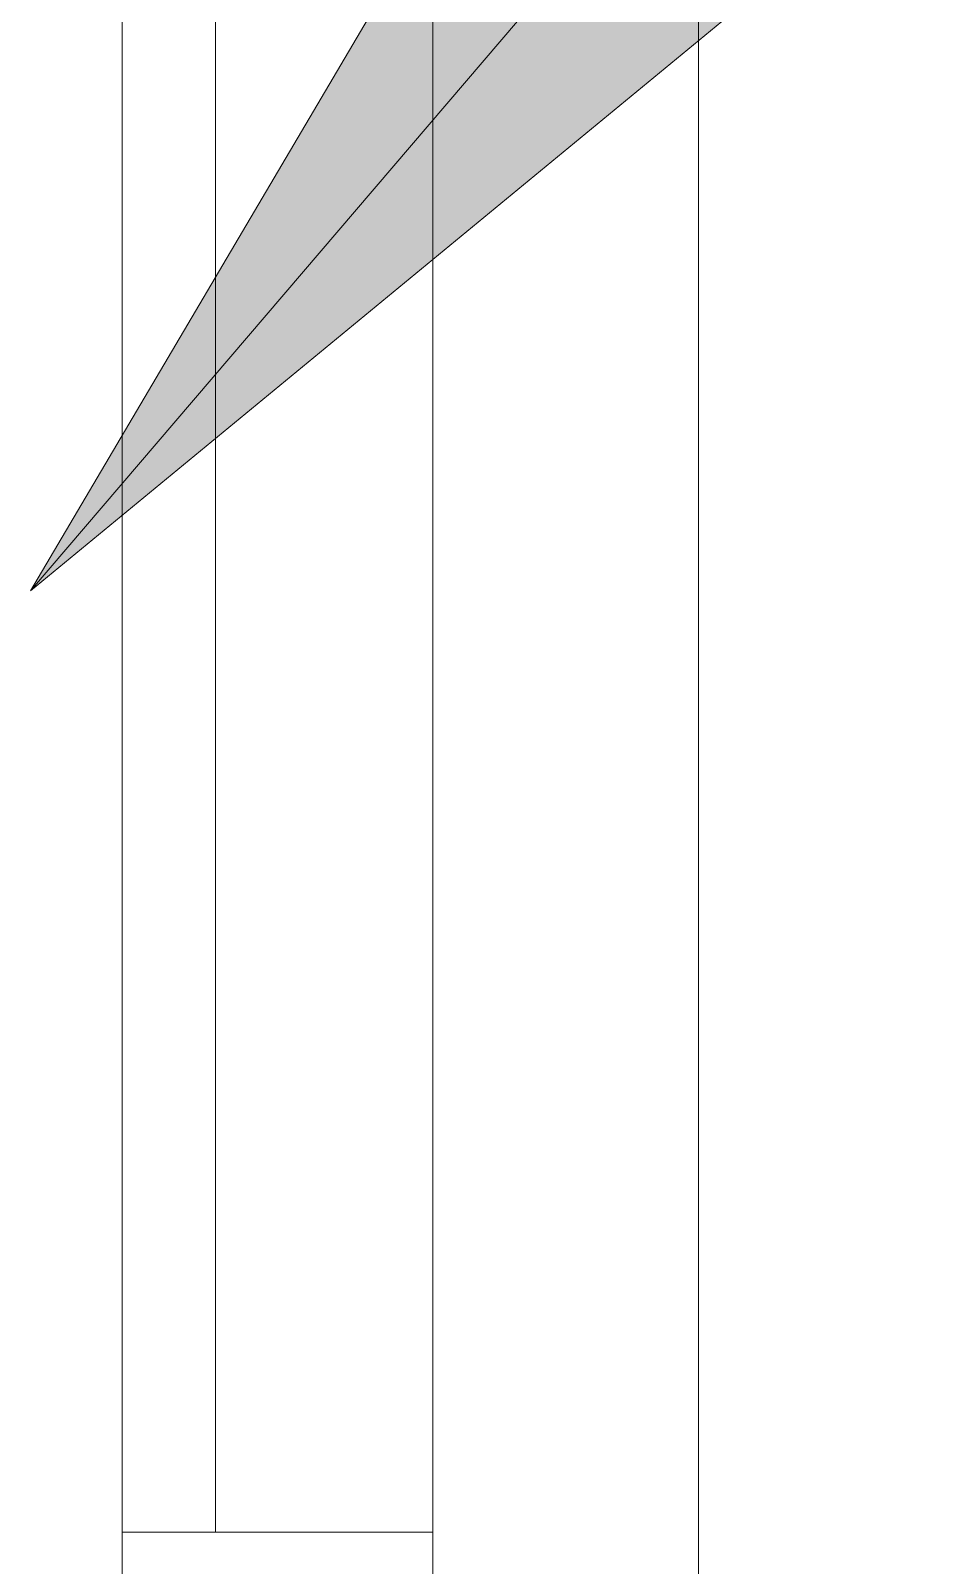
# Model space of a CAD drawing. Header units: millimetres. Extents: x -177800 to -26107, y -132450 to -18386.
# Drawn here: x -160693.9 to -160549.5, y -129307.7 to -129060.7 of the extents above; entities that cross this region are included whole.
import ezdxf

# ---------------------------------------------------------------- set-up
doc = ezdxf.new("R2010")
doc.units = ezdxf.units.MM
doc.layers.add('0-1', color=7, linetype='Continuous', lineweight=5)
doc.layers.add('A-_ANOTTEXT_T', color=7, linetype='Continuous', lineweight=9)
doc.layers.add('A-_WALL----_E', color=6, linetype='Continuous', lineweight=9, true_color=0xff00ff)
doc.layers.add('A-_WIND----_E', color=6, linetype='Continuous', lineweight=9, true_color=0xff00ff)

# ---------------------------------------------------------------- blocks, each defined once
blk = doc.blocks.new('IDA - Louver w Top Hung  - 2 Panels - 1200L X 1500H - B3-AW01-5301240-BLK 2 UPPER ROOF PLAN')
at = {"layer": 'A-_WIND----_E'}
for p, q in [((550, 25), (-550, 25)), ((-550, 25), (550, 25)), ((25, 25), (550, 25)), ((75, 25), (500, 25)), ((550, 25), (550, -10)), ((550, 25), (550, -25)), ((600, 25), (550, 25)), ((550, 25), (550, -25)), ((550, 25), (550, -25)), ((550, -10), (25, -10)), ((500, -10), (75, -10)), ((-550, -25), (550, -25)), ((550, -25), (-550, -25)), ((550, -25), (600, -25))]:
    blk.add_line(p, q, dxfattribs=at)
blk = doc.blocks.new('1599_DB_A_BLK3_1STGD_R21_rvt-1-BLK 2 UPPER ROOF PLAN')
at = {"layer": 'A-_WALL----_E'}
blk.add_line((-160586.37, -128152.37), (-160586.37, -129352.37), dxfattribs=at)
at = {"layer": 'A-_WIND----_E', "rotation": 269.9999999999997}
blk.add_blockref('IDA - Louver w Top Hung  - 2 Panels - 1200L X 1500H - B3-AW01-5301240-BLK 2 UPPER ROOF PLAN', (-160654.18, -128752.37), dxfattribs=at)

msp = doc.modelspace()

# ---------------------------------------------------------------- hatches: boundary and pattern name
at = {"layer": 'A-_ANOTTEXT_T'}
msp.add_hatch(color=256, dxfattribs=at).paths.add_polyline_path([(-160693.93, -129150.85), (-160399.95, -128908.83), (-160500.45, -128822.88)])

# ---------------------------------------------------------------- linework, layer by layer
for p, q in [((-160693.93, -129150.85), (-158657.79, -126769.94)), ((-160500.45, -128822.88), (-160693.93, -129150.85)), ((-160693.93, -129150.85), (-160399.95, -128908.83))]:
    msp.add_line(p, q, dxfattribs=at)

# ---------------------------------------------------------------- block references
at = {"layer": '0-1'}
msp.add_blockref('1599_DB_A_BLK3_1STGD_R21_rvt-1-BLK 2 UPPER ROOF PLAN', (0, 0), dxfattribs=at)

doc.saveas('drawing.dxf')
